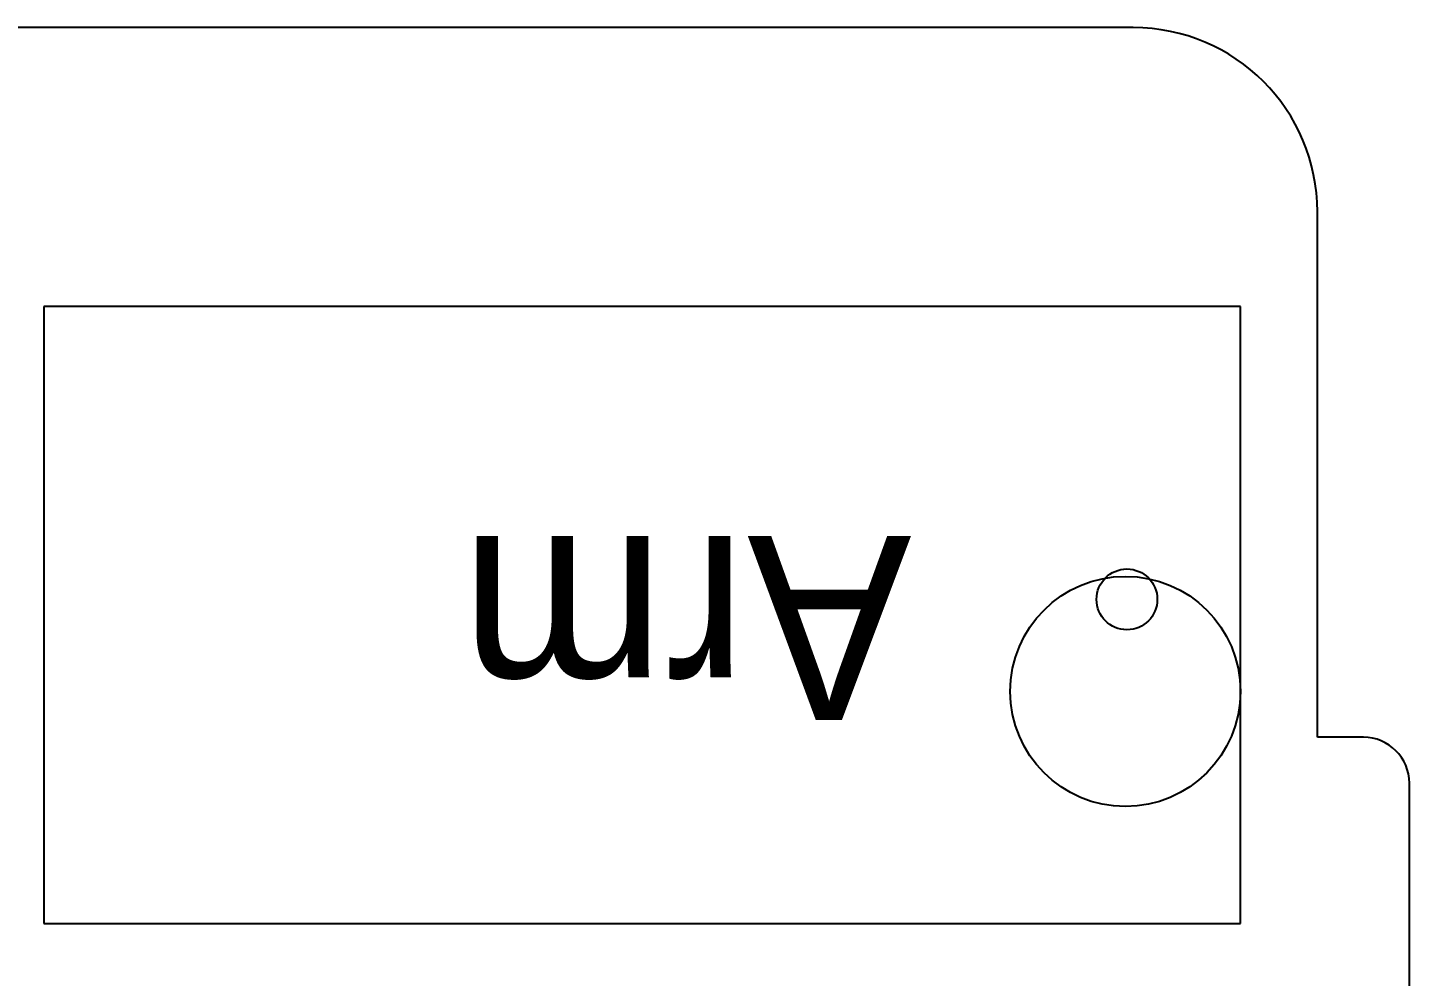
# Model space of a CAD drawing. Extents: x -395 to -66, y -1367 to -1153.
# Drawn here: x -215.6 to -65.5, y -1256.4 to -1153.4 of the extents above; entities that cross this region are included whole.
import ezdxf

# ---------------------------------------------------------------- set-up
doc = ezdxf.new("R2010")
doc.units = 0
doc.layers.add('FAB_3$PI_PROJECTOR$ARM', color=7, linetype='CONTINUOUS')
doc.layers.add('FAB_3$PI_PROJECTOR$PANEL-P', color=216, linetype='CONTINUOUS')

msp = doc.modelspace()

# ---------------------------------------------------------------- linework, layer by layer
at = {"layer": 'FAB_3$PI_PROJECTOR$ARM'}
for p, q in [((-83.86, -1183.65), (-213.86, -1183.65)), ((-213.86, -1183.65), (-213.86, -1250.65)), ((-83.86, -1250.65), (-83.86, -1183.65)), ((-213.86, -1250.65), (-83.86, -1250.65))]:
    msp.add_line(p, q, dxfattribs=at)
msp.add_circle((-96.36, -1225.46), 12.5, dxfattribs=at)
at = {"layer": 'FAB_3$PI_PROJECTOR$PANEL-P'}
for p, q in [((-95.5, -1153.37), (-354.5, -1153.37)), ((-75.5, -1230.43), (-75.5, -1173.37)), ((-70.5, -1230.43), (-75.5, -1230.43)), ((-65.5, -1285.28), (-65.5, -1235.43))]:
    msp.add_line(p, q, dxfattribs=at)
msp.add_circle((-96.19, -1215.46), 3.3, dxfattribs=at)
for centre, radius, start in [((-95.5, -1173.37), 20, 360), ((-70.5, -1235.43), 5, 0)]:
    msp.add_arc(centre, radius, start, 90, dxfattribs=at)

# ---------------------------------------------------------------- texts
at = {"layer": 'FAB_3$PI_PROJECTOR$ARM', "linetype": 'CONTINUOUS'}
msp.add_text('Arm', height=20, rotation=180, dxfattribs=at).set_placement((-119.6, -1208.57))

doc.saveas('drawing.dxf')
